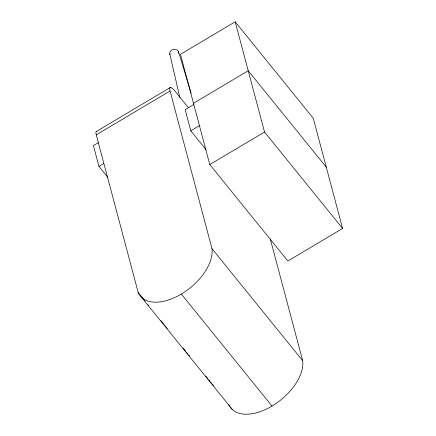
<?xml version="1.0" encoding="UTF-8"?>
<svg xmlns="http://www.w3.org/2000/svg" width="436" height="436" viewBox="0 0 436 436"><rect width="100%" height="100%" fill="white"/><g stroke="black" fill="none" stroke-linecap="round" stroke-linejoin="round"><path stroke-width="0.65" d="M179.839 97.522L169.735 53.759C169.337 49.235 176.52 47.529 178.455 51.508L191.126 93.179M178.706 53.486L178.455 51.508M235.195 21.8L180.466 54.342L209.792 164.563L287.853 261.011L342.587 228.469L313.261 118.243L235.195 21.8L264.527 132.021L342.587 228.469M96.443 131.427L170.231 87.554M143.351 298.911L138.217 292.567L96.252 134.86L170.045 90.988A15.364 3.117 59.3 0 1 175.599 91.827L188.428 107.676M98.334 142.67L93.413 145.597L98.928 166.323L107.91 177.419M193.486 103.288L248.22 70.746L326.281 167.19M193.737 104.558L185.153 109.659L190.783 130.822L206.141 149.793M98.928 166.323L103.85 163.402M190.783 130.822L199.939 125.377M209.792 164.563L264.527 132.021M170.045 90.988L212.005 248.694L302.677 360.714A44.009 25.065 -39 0 1 274.288 404.668A44.009 25.065 -39 0 1 230.41 407.317M138.217 292.567A44.009 25.065 -39 0 0 181.343 294.055L272.015 406.074M144.207 299.968L145.057 301.02M148.055 304.72L148.91 305.778M160.884 320.574L163.451 323.741M164.307 324.798L165.587 326.384M166.443 327.441L167.299 328.499M183.125 348.048L185.692 351.22M186.548 352.277L187.829 353.863M188.684 354.92L189.54 355.978M205.792 376.055L207.928 378.699M208.784 379.756L210.07 381.337M210.926 382.394L211.782 383.451M212.637 384.508L213.487 385.566M141.787 297.614L232.459 409.633M169.735 53.759L170.018 54.723M270.293 239.004L302.677 360.714M229.734 406.27A44.009 25.065 -39 0 1 228.889 404.586M212.005 248.694A44.009 25.065 -39 0 1 181.343 294.055M96.252 134.86A15.364 3.117 59.3 0 1 96.89 131.389"/></g></svg>
